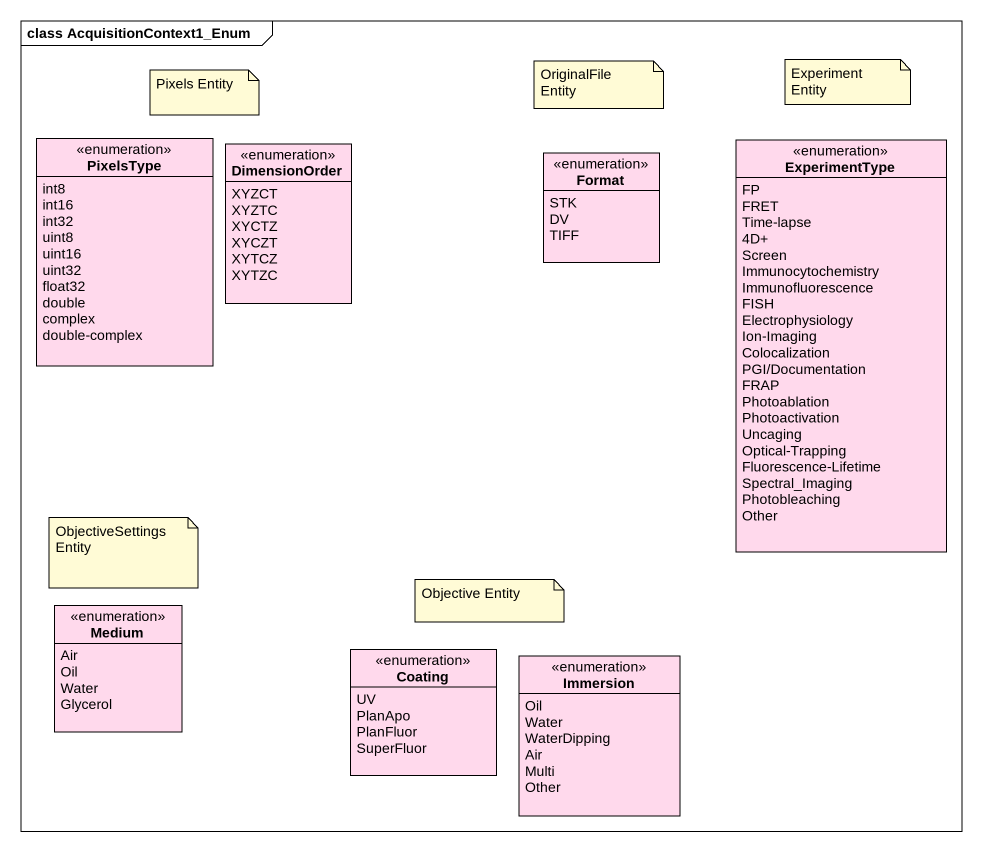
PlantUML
@startuml
mainframe class AcquisitionContext1_Enum
hide circle
hide empty members
enum PixelsType #FFD9EC {
  int8
  int16
  int32
  uint8
  uint16
  uint32
  float32
  double
  complex
  double-complex
}
enum ExperimentType #FFD9EC {
  FP
  FRET
  Time-lapse
  4D+
  Screen
  Immunocytochemistry
  Immunofluorescence
  FISH
  Electrophysiology
  Ion-Imaging
  Colocalization
  PGI/Documentation
  FRAP
  Photoablation
  Photoactivation
  Uncaging
  Optical-Trapping
  Fluorescence-Lifetime
  Spectral_Imaging
  Photobleaching
  Other
}
enum DimensionOrder #FFD9EC {
  XYZCT
  XYZTC
  XYCTZ
  XYCZT
  XYTCZ
  XYTZC
}
enum Format #FFD9EC {
  STK
  DV
  TIFF
}
enum Medium #FFD9EC {
  Air
  Oil
  Water
  Glycerol
}
enum Coating #FFD9EC {
  UV
  PlanApo
  PlanFluor
  SuperFluor
}
enum Immersion #FFD9EC {
  Oil
  Water
  WaterDipping
  Air
  Multi
  Other
}
note as N1
  Pixels Entity
end note
note as N2
  OriginalFile Entity
end note
note as N3
  Experiment Entity
end note
note as N4
  ObjectiveSettings Entity
end note
note as N5
  Objective Entity
end note
@enduml
